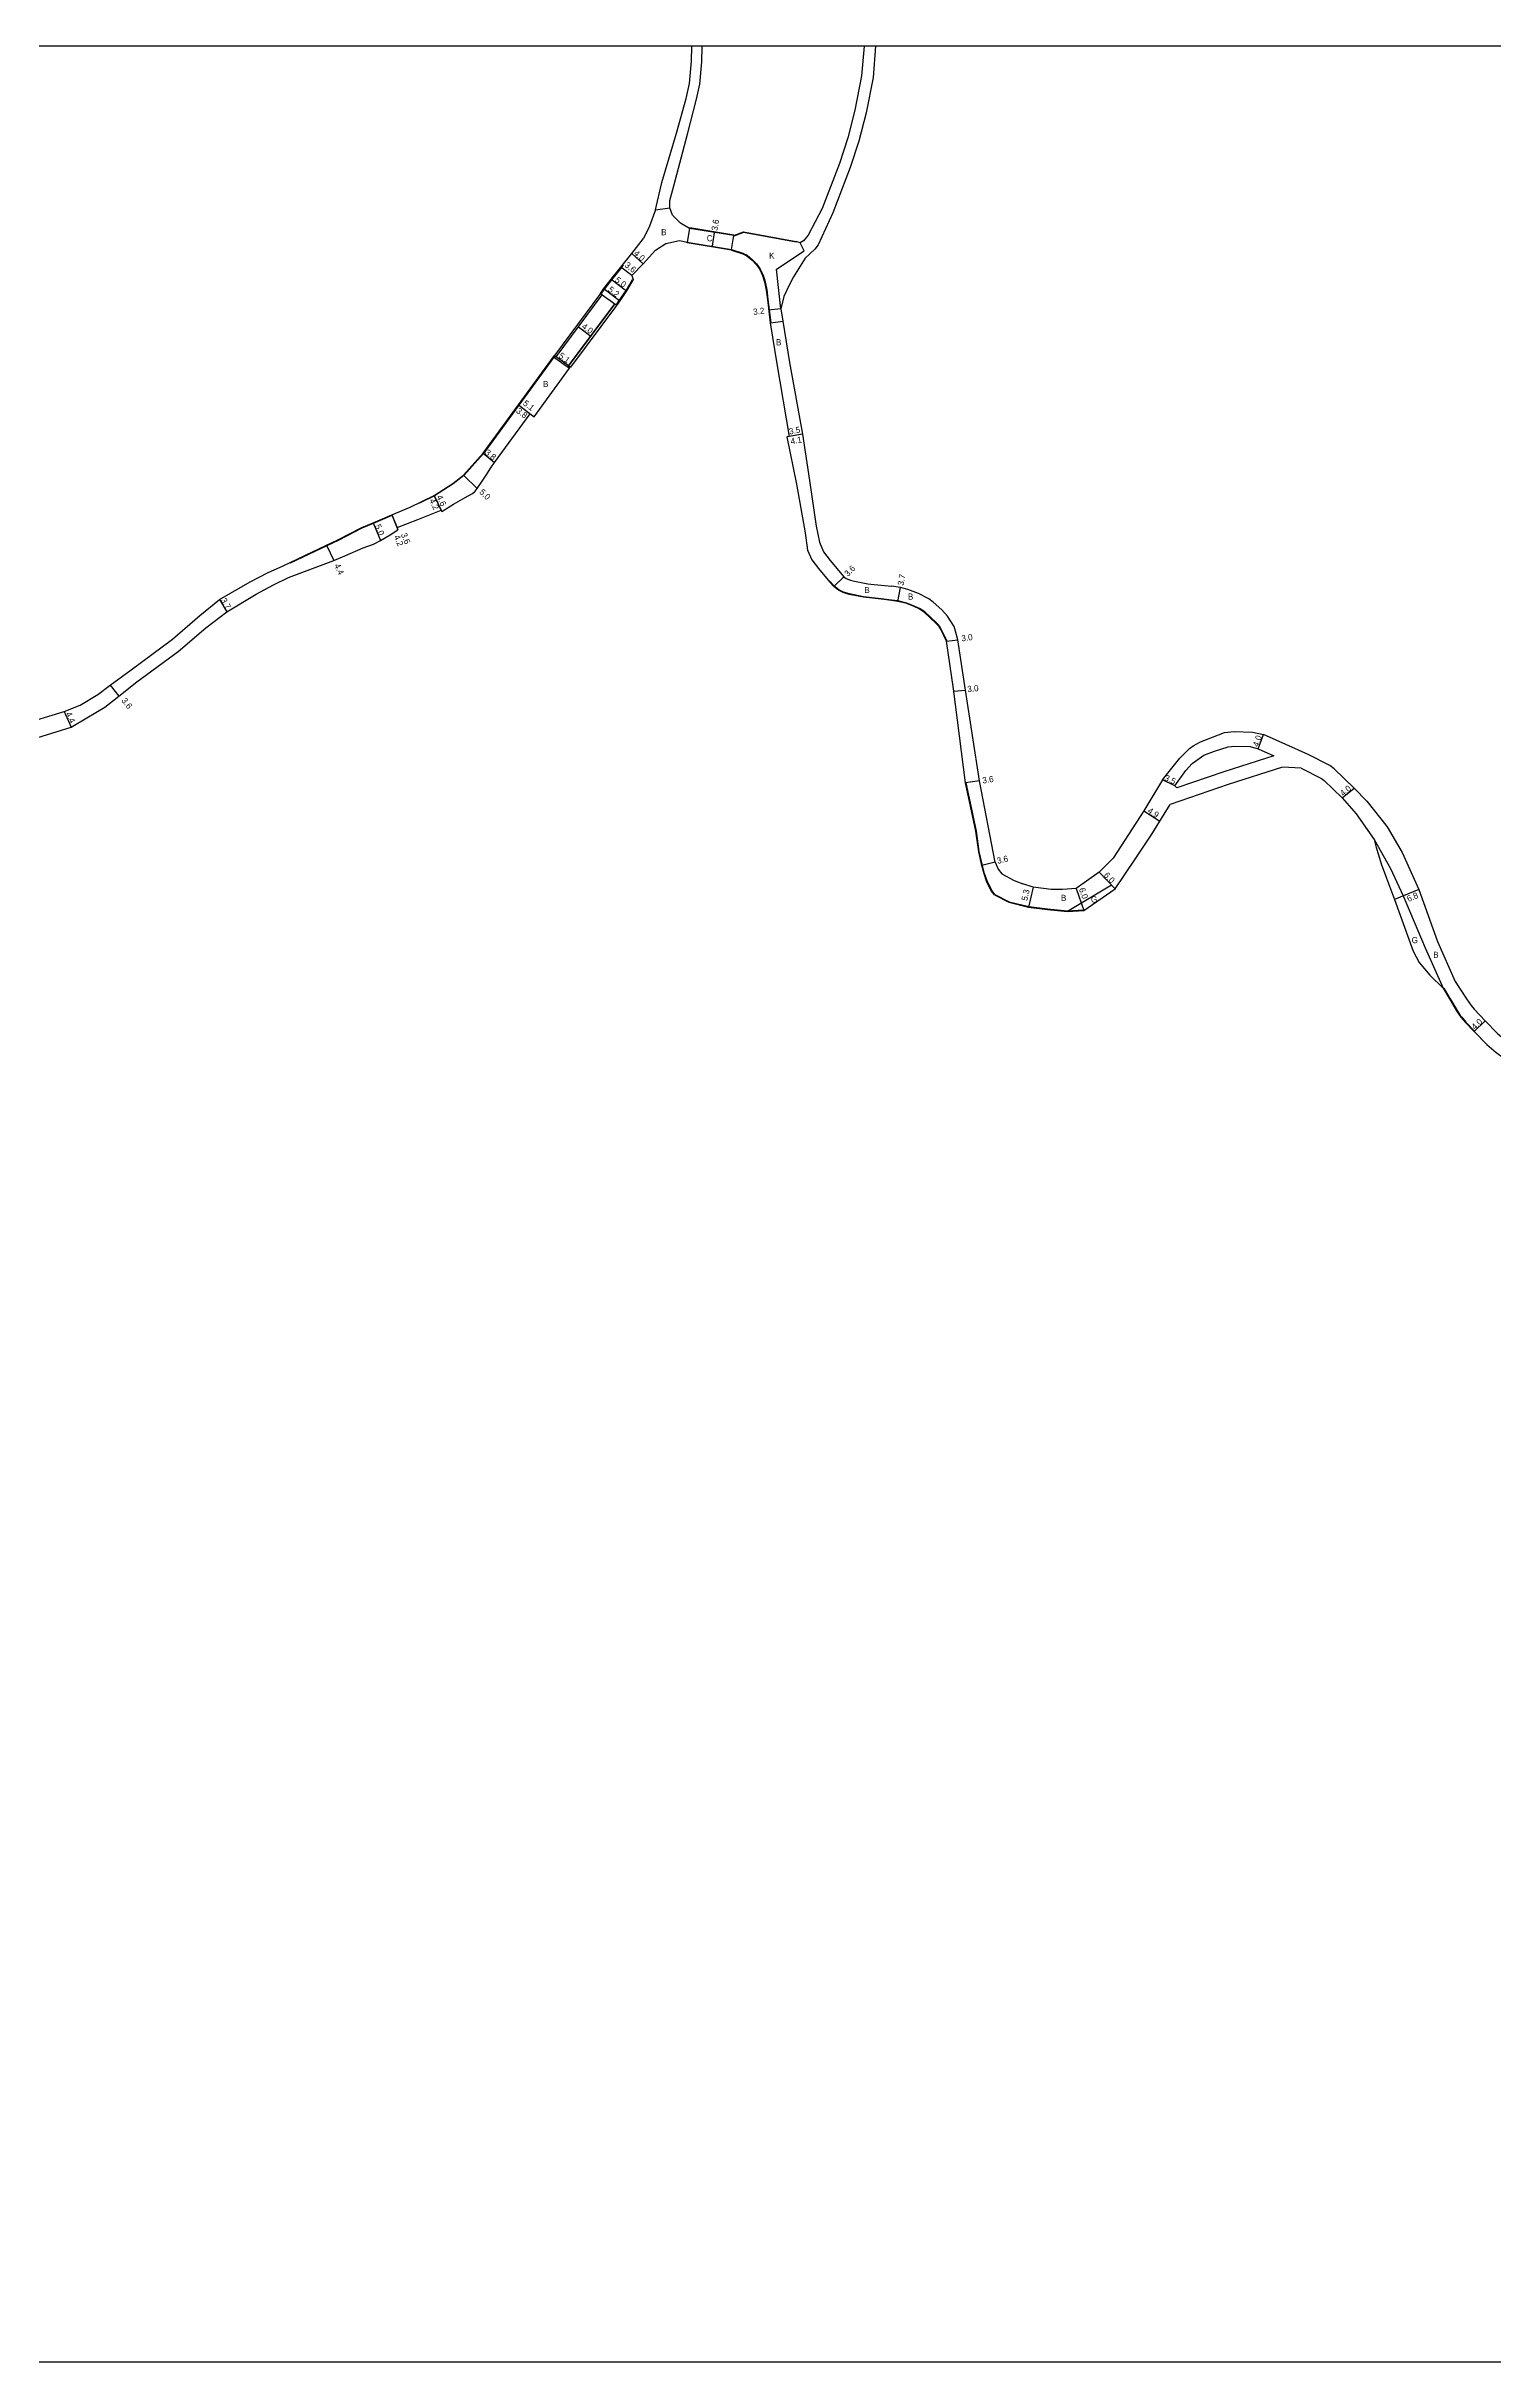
# Model space of a CAD drawing. Header units: metres. Extents: x -16000 to -12000, y -87000 to -84000.
# Drawn here: x -13301 to -12926, y -84600 to -84000 of the extents above; entities that cross this region are included whole.
import ezdxf

# ---------------------------------------------------------------- set-up
doc = ezdxf.new("R2010")
doc.units = ezdxf.units.M
doc.header["$LTSCALE"] = 2.5
for name, color, linetype in [('図郭', 7, 'Continuous'), ('幅員', 7, 'Continuous'), ('歩道・分離帯・安全施設', 7, 'Continuous'), ('舗装', 7, 'Continuous'), ('道路', 7, 'Continuous')]:
    doc.layers.add(name, color=color, linetype=linetype)
doc.styles.get("Standard").update_dxf_attribs({"font": ''})
doc.styles.get('Standard').set_extended_font_data('@MS PGothic')

msp = doc.modelspace()

# ---------------------------------------------------------------- linework, layer by layer
at = {"layer": '図郭'}
msp.add_lwpolyline([(-13600, -84600), (-12800, -84600), (-12800, -84000), (-13600, -84000)], close=True, dxfattribs=at)
at = {"layer": '幅員'}
for points in [[(-13149.51, -84053.67), (-13146.55, -84056.36)], [(-13128.62, -84051.8), (-13128.04, -84048.25)], [(-13149.49, -84059.43), (-13152.32, -84057.21)], [(-13156.72, -84062.76), (-13152.63, -84065.97)], [(-13154.88, -84060.38), (-13150.87, -84063.38)], [(-13163.35, -84072.71), (-13160.14, -84075.1)], [(-13169.84, -84080.45), (-13165.68, -84083.4)], [(-13178.9, -84092.94), (-13175.86, -84095.22)], [(-13178.9, -84092.94), (-13174.82, -84096)], [(-13105.27, -84100.51), (-13109.3, -84101.24)], [(-13105.27, -84100.51), (-13108.71, -84101.14)], [(-13188.04, -84105.44), (-13185.08, -84107.81)], [(-13193.13, -84111.11), (-13189.58, -84114.57)], [(-13198.75, -84120.55), (-13200.69, -84116.38)], [(-13200.69, -84116.38), (-13198.92, -84120.19)], [(-13216.58, -84123.48), (-13214.64, -84128.09)], [(-13211.73, -84121.44), (-13210.12, -84125.26)], [(-13211.73, -84121.44), (-13210.35, -84124.71)], [(-13228.61, -84129.29), (-13226.74, -84133.22)], [(-13094.6, -84137.47), (-13097.14, -84140.02)], [(-13256.33, -84143.37), (-13254.47, -84146.57)], [(-13080.58, -84143.85), (-13079.91, -84140.21)], [(-13067.99, -84154.16), (-13065.02, -84153.78)], [(-13284.68, -84165.57), (-13282.49, -84168.36)], [(-13066.03, -84167.12), (-13063.04, -84166.84)], [(-13296.63, -84172.39), (-13294.84, -84176.41)], [(-12987.21, -84182.07), (-12985.81, -84178.33)], [(-13059.43, -84190.32), (-13062.99, -84190.87)], [(-13008.79, -84191.6), (-13011.95, -84190.11)], [(-12965.4, -84194.78), (-12962.31, -84192.24)], [(-13016.77, -84198.11), (-13012.65, -84200.78)], [(-13055.31, -84211.45), (-13058.81, -84212.29)], [(-13028.34, -84213.99), (-13024.23, -84218.36)], [(-13045.53, -84217.87), (-13046.66, -84223.05)], [(-13034.37, -84218.27), (-13032.36, -84223.92)], [(-12945.52, -84218.47), (-12951.8, -84221.07)], [(-12928.32, -84252.54), (-12931.19, -84255.33)]]:
    msp.add_lwpolyline(points, dxfattribs=at)
at = {"layer": '幅員', "flags": 128}
msp.add_lwpolyline([(-13110.88, -84068), (-13114.05, -84068.39)], dxfattribs=at)
at = {"layer": '歩道・分離帯・安全施設'}
for points in [[(-13123.66, -84052.67), (-13120.71, -84053.64), (-13119.62, -84054.16), (-13118.19, -84055.3), (-13117.16, -84056.41), (-13116.32, -84057.61), (-13115.5, -84059.32), (-13114.94, -84061.03), (-13114.51, -84063.14), (-13114.23, -84065.63), (-13113.51, -84071.64)], [(-13106.9, -84050.77), (-13120.53, -84048.21), (-13123.03, -84049.2)], [(-13151.71, -84056.62), (-13152.21, -84057.28), (-13154.76, -84060.48), (-13156.6, -84062.85), (-13157.52, -84064.12)], [(-13153.59, -84067.04), (-13152.75, -84065.88), (-13151, -84063.3), (-13149.3, -84060.45)], [(-13169.45, -84080.17), (-13169.72, -84080.54), (-13178.78, -84093.03), (-13187.93, -84105.53), (-13193.02, -84111.22), (-13195.78, -84113.39), (-13200.62, -84116.51), (-13204.54, -84118.42)], [(-13211.67, -84121.58), (-13216.52, -84123.62), (-13219.45, -84124.85), (-13225.6, -84128.02), (-13228.54, -84129.42), (-13238.01, -84133.94)], [(-13082.19, -84143.49), (-13084.88, -84143.14), (-13089.47, -84142.62), (-13093.13, -84141.89), (-13094.64, -84141.43), (-13095.83, -84140.83), (-13097.04, -84139.91), (-13098.1, -84138.73)], [(-13067.85, -84154.1), (-13069.21, -84151.18), (-13069.76, -84150.3), (-13070.15, -84149.8), (-13070.57, -84149.37), (-13073.54, -84146.59), (-13074.99, -84145.66), (-13076.31, -84145.05), (-13078.22, -84144.27), (-13080.55, -84143.7), (-13082.19, -84143.49)], [(-13055.45, -84219.79), (-13056.13, -84218.82), (-13057.32, -84216.53), (-13058.06, -84214.36), (-13058.66, -84212.26), (-13059.44, -84208.67), (-13060.19, -84203.39), (-13061.75, -84196.07), (-13062.84, -84190.84)], [(-13055.45, -84219.79), (-13051.75, -84221.66), (-13046.64, -84222.9), (-13041.78, -84223.5), (-13036.61, -84224.01), (-13032.41, -84223.77)], [(-12939.08, -84243.97), (-12937.43, -84246.8)], [(-12937.43, -84246.8), (-12935.63, -84249.87)], [(-12933.34, -84252.9), (-12931.08, -84255.22)]]:
    msp.add_lwpolyline(points, dxfattribs=at)
at = {"layer": '歩道・分離帯・安全施設', "flags": 128}
msp.add_lwpolyline([(-12935.63, -84249.87), (-12934.81, -84251.12), (-12934.41, -84251.62), (-12933.34, -84252.9)], dxfattribs=at)
at = {"layer": '舗装'}
for points in [[(-13143.34, -84042.4), (-13139.65, -84041.85)], [(-13110.88, -84068), (-13112.04, -84057.77), (-13104.81, -84053.03), (-13105.84, -84050.92)], [(-13113.66, -84071.66), (-13113.51, -84071.64), (-13110.38, -84071.21)], [(-12957.08, -84205.57), (-12952.87, -84213.03), (-12949.58, -84220.15), (-12943.92, -84233.63), (-12939.21, -84244.04)], [(-13024.23, -84218.36), (-13025.18, -84217.35), (-13036.61, -84224.16)]]:
    msp.add_lwpolyline(points, dxfattribs=at)
at = {"layer": '道路'}
for points in [[(-13143.34, -84042.4), (-13141.72, -84035.29), (-13137.9, -84022.53), (-13135.38, -84013.54), (-13134.55, -84009.67), (-13134, -84003.87), (-13133.96, -84000)], [(-13139.65, -84041.85), (-13139.68, -84039.93), (-13138.63, -84036.15), (-13135.07, -84022.78), (-13132.72, -84013.67), (-13131.89, -84009.81), (-13131.34, -84004.01), (-13131.29, -84000)], [(-13089.33, -84000), (-13089.97, -84007.67), (-13091.68, -84016.57), (-13093.54, -84023.72), (-13095.71, -84030.39), (-13100.19, -84042.04), (-13103.77, -84048.95), (-13105.01, -84050.45), (-13105.84, -84050.92)], [(-13086.32, -84000), (-13086.99, -84008.08), (-13088.75, -84017.23), (-13090.66, -84024.56), (-13092.88, -84031.4), (-13097.39, -84043.13), (-13101.21, -84051.43), (-13102.05, -84052.57), (-13104.61, -84054.94)], [(-13134.53, -84047.18), (-13136.92, -84045.84), (-13138.96, -84043.74), (-13139.65, -84041.85)], [(-13143.34, -84042.4), (-13144.95, -84046.59), (-13146.44, -84049.77)], [(-13123.09, -84049.06), (-13134.53, -84047.18)], [(-13157.65, -84064.03), (-13156.72, -84062.76), (-13154.88, -84060.38), (-13152.32, -84057.21), (-13149.51, -84053.67), (-13146.44, -84049.77)], [(-13143.38, -84052.82), (-13146.55, -84056.36), (-13149.49, -84059.43), (-13149.14, -84060.47), (-13150.87, -84063.38), (-13152.63, -84065.97), (-13153.47, -84067.13)], [(-13143.38, -84052.82), (-13140.71, -84051.14), (-13137.17, -84050.36), (-13135.12, -84050.73)], [(-13135.12, -84050.73), (-13123.67, -84052.62), (-13123.71, -84052.81)], [(-13123.71, -84052.81), (-13120.77, -84053.78), (-13119.7, -84054.29), (-13118.29, -84055.41), (-13117.27, -84056.51), (-13116.45, -84057.68), (-13115.64, -84059.38), (-13115.09, -84061.06), (-13114.66, -84063.16), (-13114.38, -84065.65), (-13113.66, -84071.66)], [(-13123.09, -84049.06), (-13120.55, -84048.06), (-13106.87, -84050.62)], [(-13105.84, -84050.92), (-13106.87, -84050.62)], [(-13104.61, -84054.94), (-13107.59, -84059.72), (-13108.67, -84061.75), (-13110.12, -84064.85), (-13110.88, -84068), (-13110.38, -84071.21), (-13108.67, -84081.9), (-13105.27, -84100.51), (-13103.42, -84112.52), (-13101.72, -84124.32), (-13100.89, -84128.48), (-13099.79, -84131), (-13098.11, -84133.24), (-13094.6, -84137.47), (-13093.99, -84137.89), (-13092.79, -84138.35), (-13091.77, -84138.64), (-13088.31, -84139.27), (-13087.52, -84139.4), (-13082.19, -84139.91)], [(-13169.57, -84080.08), (-13169.45, -84080.17), (-13169.09, -84080.44), (-13157.16, -84064.38), (-13157.52, -84064.12), (-13157.65, -84064.03)], [(-13153.47, -84067.13), (-13153.59, -84067.04), (-13153.95, -84066.77), (-13165.88, -84082.82), (-13165.48, -84083.12)], [(-13113.66, -84071.66), (-13111.96, -84082.27), (-13108.71, -84101.14), (-13109.3, -84101.24), (-13106.81, -84113.43), (-13104.6, -84126.09), (-13103.94, -84130.56), (-13102.84, -84133.08), (-13101.15, -84135.32), (-13098.21, -84138.83)], [(-13307.96, -84175.85), (-13296.63, -84172.39), (-13292.47, -84170.7), (-13287.89, -84167.96), (-13284.68, -84165.57), (-13279.3, -84161.57), (-13268.57, -84153.67), (-13261.47, -84147.5), (-13256.33, -84143.37), (-13248.42, -84138.79), (-13243.93, -84136.4), (-13239.89, -84134.67), (-13228.61, -84129.29), (-13225.66, -84127.88), (-13219.51, -84124.72), (-13216.58, -84123.48), (-13211.73, -84121.44), (-13206.95, -84119.42), (-13200.69, -84116.38), (-13195.87, -84113.27), (-13193.13, -84111.11), (-13188.04, -84105.44), (-13178.9, -84092.94), (-13169.84, -84080.45), (-13169.57, -84080.08)], [(-13307.32, -84180.29), (-13294.84, -84176.41), (-13290.75, -84174.02), (-13286.07, -84171.24), (-13282.49, -84168.36), (-13277.77, -84164.73), (-13267.04, -84156.83), (-13259.94, -84150.66), (-13254.47, -84146.57), (-13246.89, -84141.95), (-13242.41, -84139.56), (-13238.5, -84137.65), (-13226.74, -84133.22), (-13223.9, -84132.04), (-13219.17, -84129.99), (-13216.49, -84128.99), (-13214.64, -84128.09), (-13212.11, -84126.6), (-13210.12, -84125.26), (-13210.35, -84124.71), (-13204.95, -84122.65), (-13198.92, -84120.19), (-13198.75, -84120.55), (-13195.75, -84118.64), (-13193.3, -84117.3), (-13191.91, -84116.51), (-13190.76, -84115.85), (-13190.13, -84115.27), (-13189.58, -84114.57), (-13188.3, -84112.72), (-13187.06, -84110.84), (-13186.08, -84109.24), (-13185.08, -84107.81), (-13175.86, -84095.22), (-13174.82, -84096), (-13165.68, -84083.4), (-13165.48, -84083.12)], [(-13082.19, -84143.64), (-13084.9, -84143.29), (-13089.5, -84142.76), (-13093.16, -84142.04), (-13094.69, -84141.57), (-13095.91, -84140.95), (-13097.14, -84140.02), (-13098.21, -84138.83)], [(-13055.31, -84211.45), (-13059.43, -84190.32), (-13063.04, -84166.84), (-13065.02, -84153.78), (-13065.6, -84151.55), (-13066, -84150.35), (-13067.7, -84147.66), (-13069.13, -84146.07), (-13071.43, -84144.06), (-13072.56, -84143.21), (-13075.24, -84141.84), (-13077.96, -84140.75), (-13079.91, -84140.21), (-13082.19, -84139.91)], [(-13067.99, -84154.16), (-13069.35, -84151.25), (-13069.88, -84150.38), (-13070.26, -84149.9), (-13070.68, -84149.47), (-13073.63, -84146.7), (-13075.06, -84145.79), (-13076.37, -84145.19), (-13078.27, -84144.41), (-13080.58, -84143.85), (-13082.19, -84143.64)], [(-13062.99, -84190.87), (-13066.11, -84166.46), (-13067.99, -84154.16)], [(-13011.95, -84190.11), (-13007.48, -84184.47), (-13005, -84182), (-13003.99, -84181.3), (-13002.15, -84180.23), (-12995.86, -84177.86), (-12993.39, -84177.59), (-12988.61, -84177.77), (-12985.81, -84178.33)], [(-12974.19, -84183.48), (-12982.47, -84179.77), (-12985.81, -84178.33)], [(-13008.79, -84191.6), (-13005.95, -84187.66), (-13004.31, -84185.82), (-13001.26, -84183.66), (-12998.45, -84182.62), (-12994.97, -84181.54), (-12993.25, -84181.34), (-12989.23, -84181.44), (-12987.21, -84182.07), (-12983.11, -84183.87)], [(-12983.11, -84183.87), (-12996.03, -84187.99), (-13008.22, -84192.17), (-13008.79, -84191.6)], [(-12962.31, -84192.24), (-12967.48, -84187.22), (-12968.61, -84186.35), (-12974.19, -84183.48)], [(-13055.55, -84219.91), (-13056.25, -84218.9), (-13057.46, -84216.59), (-13058.2, -84214.41), (-13058.81, -84212.29), (-13059.59, -84208.7), (-13060.34, -84203.41), (-13061.9, -84196.1), (-13062.99, -84190.87)], [(-13011.95, -84190.11), (-13016.77, -84198.11), (-13024.76, -84210.37), (-13028.34, -84213.99), (-13034.37, -84218.27), (-13037.89, -84218.47), (-13040.85, -84218.5), (-13045.53, -84217.87), (-13048.18, -84217.07)], [(-12976.02, -84187.04), (-12980.88, -84186.81), (-12994.96, -84191.33), (-13010.01, -84196.48)], [(-12976.02, -84187.04), (-12970.76, -84189.75), (-12970.09, -84190.26), (-12965.4, -84194.78), (-12961.76, -84198.93), (-12957.08, -84205.57)], [(-13024.23, -84218.36), (-13019.05, -84210.65), (-13014.76, -84204.17), (-13011.55, -84199.01), (-13010.01, -84196.48)], [(-12962.31, -84192.24), (-12959.03, -84195.59), (-12953.74, -84202.3), (-12949.83, -84208.95), (-12945.52, -84218.47), (-12940.71, -84231.97), (-12936.14, -84242.34), (-12933.18, -84246.8)], [(-12957.08, -84205.57), (-12956.63, -84207.66), (-12956.02, -84209.51), (-12955.28, -84211.83), (-12953.91, -84215.56), (-12951.8, -84221.07), (-12947.03, -84234.48), (-12945.47, -84237.44), (-12942.69, -84240.67), (-12939.21, -84244.04)], [(-13055.55, -84219.91), (-13051.8, -84221.81), (-13046.66, -84223.05), (-13041.8, -84223.65), (-13036.61, -84224.16), (-13032.36, -84223.92), (-13024.23, -84218.36)], [(-12939.21, -84244.04), (-12937.6, -84246.8)], [(-12937.6, -84246.8), (-12935.75, -84249.95), (-12934.93, -84251.21), (-12934.53, -84251.71), (-12933.45, -84253), (-12931.19, -84255.33), (-12927.94, -84258.66), (-12925.5, -84260.72), (-12918.27, -84265.91)], [(-12933.18, -84246.8), (-12931.99, -84248.6), (-12931.23, -84249.55), (-12928.32, -84252.54), (-12925.13, -84255.82), (-12923.58, -84257.14), (-12916.25, -84262.23)]]:
    msp.add_lwpolyline(points, dxfattribs=at)
for points in [[(-13134.53, -84047.18), (-13135.12, -84050.73), (-13123.67, -84052.62), (-13123.09, -84049.06)], [(-13134.53, -84047.18), (-13134.5, -84046.98), (-13123.06, -84048.87), (-13123.09, -84049.06)], [(-13135.15, -84050.93), (-13135.12, -84050.73), (-13123.67, -84052.62), (-13123.71, -84052.81)], [(-13157.16, -84064.38), (-13157.65, -84064.03), (-13169.57, -84080.08), (-13169.09, -84080.44)], [(-13157.16, -84064.38), (-13153.95, -84066.77), (-13165.88, -84082.82), (-13169.09, -84080.44)], [(-13153.95, -84066.77), (-13153.47, -84067.13), (-13165.4, -84083.18), (-13165.88, -84082.82)]]:
    msp.add_lwpolyline(points, close=True, dxfattribs=at)
at = {"layer": '道路', "flags": 128}
msp.add_lwpolyline([(-13055.31, -84211.45), (-13054.59, -84213.23), (-13053.65, -84214.4), (-13050.42, -84216.15), (-13048.18, -84217.07)], dxfattribs=at)

# ---------------------------------------------------------------- texts
at = {"layer": '幅員'}
for s, rotation, p in [('3.6', 80.64501, (-13127.32, -84047.87)), ('4.0', 317.79308, (-13149.15, -84053.87)), ('5.0', 323.21202, (-13154.03, -84060.88)), ('3.6', 321.84921, (-13151.5, -84057)), ('5.2', 321.84504, (-13155.82, -84063.33)), ('3.2', 6.88705, (-13117.96, -84069.62)), ('4.0', 323.38809, (-13162.65, -84072.92)), ('5.1', 324.62824, (-13168.64, -84080.54)), ('3.8', 323.2132, (-13179.64, -84094.81)), ('5.1', 323.2132, (-13177.86, -84092.82)), ('3.5', 10.2899, (-13108.62, -84100.62)), ('4.1', 10.2899, (-13108.2, -84103.17)), ('3.8', 321.37185, (-13187.75, -84105.55)), ('4.2', 295.02836, (-13202.06, -84117.65)), ('4.6', 295.02836, (-13200.18, -84116.74)), ('5.0', 315.77115, (-13189.15, -84115.68)), ('5.0', 292.86771, (-13216.14, -84124.27)), ('4.2', 292.86771, (-13211.22, -84127.04)), ('3.6', 292.86771, (-13209.39, -84126.49)), ('4.4', 295.50092, (-13226.69, -84134.51)), ('3.6', 45.08009, (-13093.49, -84137.53)), ('3.7', 79.63796, (-13079.08, -84139.82)), ('3.7', 300.05842, (-13256.12, -84143.54)), ('3.0', 7.38121, (-13063.98, -84154.23)), ('3.0', 5.42298, (-13062.48, -84167.37)), ('4.4', 293.96945, (-13296.29, -84172.9)), ('3.6', 308.01323, (-13281.88, -84169.59)), ('4.0', 69.4793, (-12987.17, -84181.66)), ('3.6', 8.75922, (-13058.53, -84191.05)), ('3.5', 334.75292, (-13011.63, -84190.13)), ('4.0', 39.41226, (-12965.15, -84194.45)), ('4.9', 327.02743, (-13016, -84198.49)), ('3.6', 13.60013, (-13054.68, -84211.88)), ('6.0', 313.23841, (-13027.31, -84214.94)), ('5.3', 77.62766, (-13047.01, -84221.52)), ('6.0', 289.56476, (-13033.66, -84218.37)), ('6.8', 22.42667, (-12948.23, -84221.74)), ('4.0', 44.19316, (-12930.97, -84254.98))]:
    msp.add_text(s, height=1.6, rotation=rotation, dxfattribs=at).set_placement(p)
at = {"layer": '舗装'}
for s, p in [('B', (-13141.9, -84048.95)), ('C', (-13130.07, -84050.54)), ('K', (-13113.93, -84055.04)), ('B', (-13112.14, -84077.49)), ('B', (-13172.52, -84088.31)), ('B', (-13089.23, -84141.69)), ('B', (-13077.95, -84143.39)), ('B', (-13038.29, -84221.48)), ('G', (-13030.51, -84221.87)), ('G', (-12947.38, -84232.41)), ('B', (-12941.81, -84236.22))]:
    msp.add_text(s, height=1.6, dxfattribs=at).set_placement(p)

doc.saveas('drawing.dxf')
